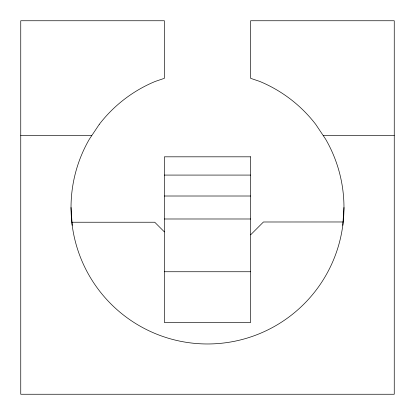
<?xml version="1.0" encoding="UTF-8"?>
<svg xmlns="http://www.w3.org/2000/svg" width="415" height="415" viewBox="0 0 415 415"><rect width="100%" height="100%" fill="white"/><g stroke="black" fill="none" stroke-linecap="round" stroke-linejoin="round"><path stroke-width="0.62" d="M342.806 225.314L343.973 207.5M250.598 234.849L263.447 221.994L343.023 221.973M20.75 135.674L91.71 135.674M323.29 135.674L394.25 135.674M164.402 175.078L250.598 175.078M164.402 196.01L250.598 196.01M164.402 218.99L250.598 218.99M71.992 222.233L154.738 222.233L164.402 231.902M164.402 271.742L250.598 271.742M71.027 207.5L72.194 225.314M99.232 124.422L89.313 139.264A136.473 136.473 0 0 0 207.5 343.973A136.473 136.473 0 0 0 325.687 139.264L315.768 124.422A136.473 136.473 0 0 0 259.728 81.418L250.598 78.316L250.598 20.75L394.25 20.75L394.25 394.25L20.75 394.25L20.75 20.75L164.402 20.75L164.402 78.316L155.272 81.418A136.473 136.473 0 0 0 99.232 124.422M250.598 156.818L164.402 156.818L164.402 322.528L250.598 322.528L250.598 156.818"/></g></svg>
